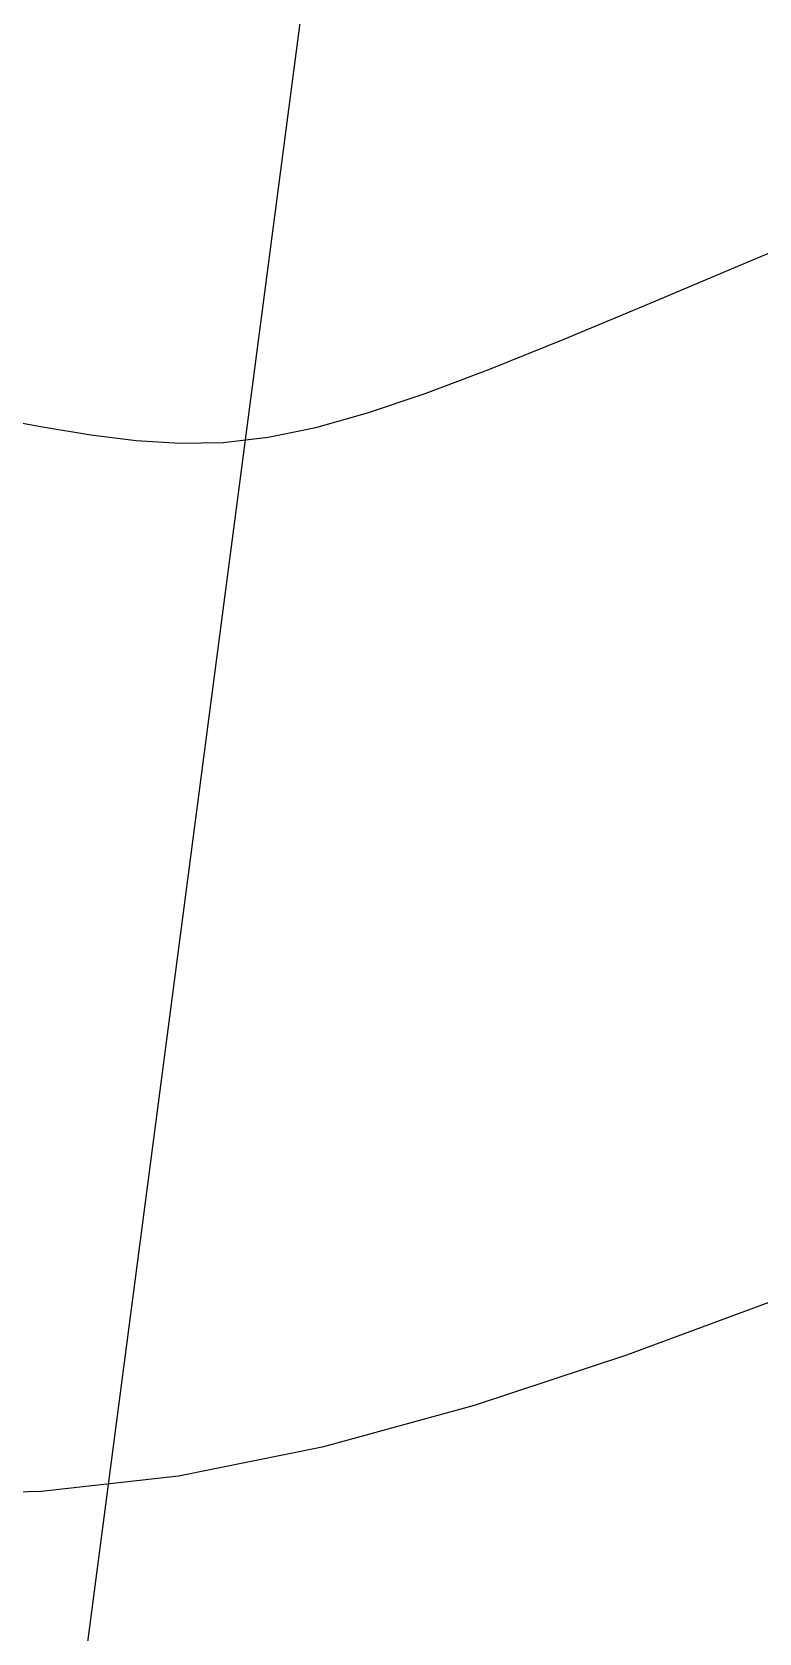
# Model space of a CAD drawing. Header units: millimetres. Extents: x 524954 to 526204, y 9523489 to 9524010.
# Drawn here: x 525841.1 to 525845.7, y 9523672.69 to 9523682.8 of the extents above; entities that cross this region are included whole.
import ezdxf

# ---------------------------------------------------------------- set-up
doc = ezdxf.new("R2010")
doc.units = ezdxf.units.MM
for name, color, linetype in [('Cloture', 7, 'Continuous'), ('CN_02_00', 4, 'Continuous'), ('CN_05_00', 6, 'Continuous')]:
    doc.layers.add(name, color=color, linetype=linetype)
doc.linetypes.add('LIMITE1', pattern='A,6.35,-2.54,[133,ltypeshp.shx,S=2.54,R=0,X=-2.54,Y=0],-2.54,25.4', length=36.83)

msp = doc.modelspace()

# ---------------------------------------------------------------- linework, layer by layer
at = {"layer": 'Cloture', "linetype": 'LIMITE1', "ltscale": 0.1, "flags": 128}
msp.add_lwpolyline([(525839.929, 9523651.898), (525840.943, 9523668.72), (525842.868, 9523683.386), (525845.185, 9523695.587), (525830.247, 9523698.414), (525825.039, 9523699.398)], dxfattribs=at)
at = {"layer": 'CN_02_00', "elevation": 274, "flags": 128}
msp.add_lwpolyline([(525840.347, 9523673.566), (525841.162, 9523673.586), (525842.03, 9523673.684), (525842.948, 9523673.87), (525843.899, 9523674.13), (525844.862, 9523674.447), (525845.818, 9523674.802), (525846.745, 9523675.177), (525847.625, 9523675.554), (525848.435, 9523675.915), (525849.157, 9523676.242), (525849.776, 9523676.52), (525850.307, 9523676.749), (525850.768, 9523676.93), (525851.181, 9523677.067), (525851.566, 9523677.163), (525851.943, 9523677.22), (525852.332, 9523677.241), (525852.753, 9523677.229), (525853.223, 9523677.187), (525853.735, 9523677.123)], dxfattribs=at)
at = {"layer": 'CN_05_00', "elevation": 275, "flags": 128}
msp.add_lwpolyline([(525840.838, 9523680.367), (525841.171, 9523680.306), (525841.476, 9523680.255), (525841.762, 9523680.219), (525842.038, 9523680.202), (525842.313, 9523680.207), (525842.596, 9523680.239), (525842.897, 9523680.3), (525843.224, 9523680.393), (525843.589, 9523680.516), (525844.001, 9523680.672), (525844.47, 9523680.861), (525845.006, 9523681.084), (525845.618, 9523681.342), (525846.318, 9523681.635), (525847.108, 9523681.962), (525847.966, 9523682.313), (525848.863, 9523682.676), (525849.771, 9523683.04), (525850.66, 9523683.392), (525851.503, 9523683.721), (525852.269, 9523684.016), (525852.93, 9523684.263), (525853.465, 9523684.455)], dxfattribs=at)

doc.saveas('drawing.dxf')
